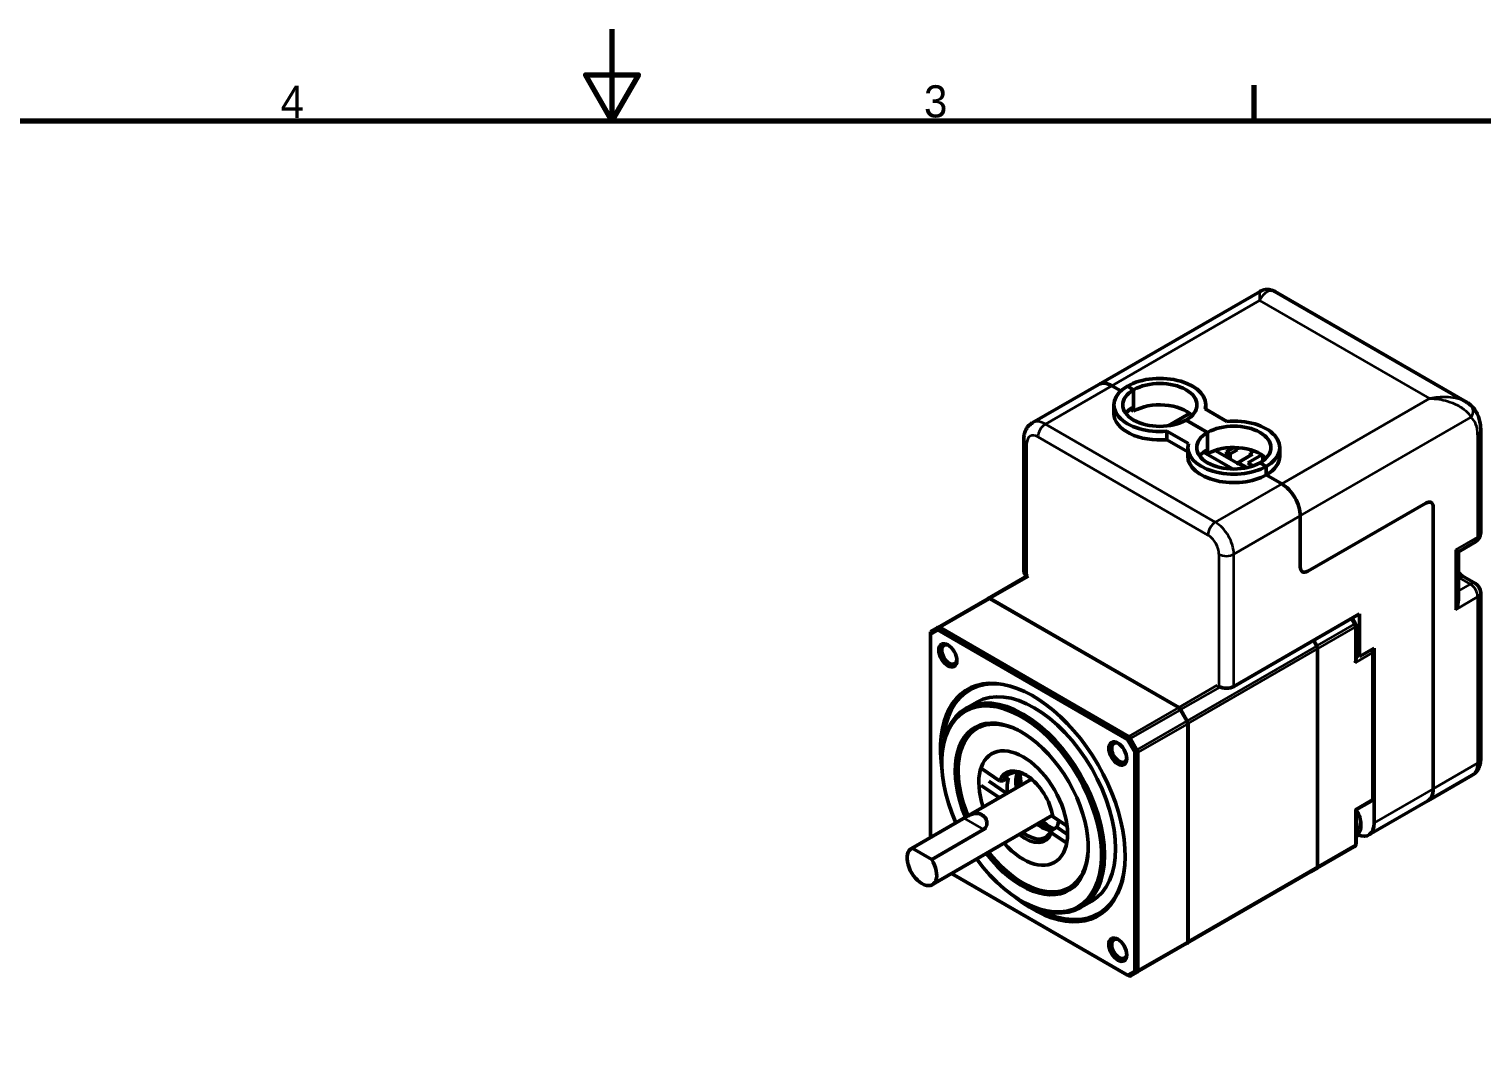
# Model space of a CAD drawing. Header units: millimetres. Extents: x -6 to 1189, y -81 to 254.
# Drawn here: x 122.6 to 261.6, y 156.9 to 254.3 of the extents above; entities that cross this region are included whole.
import ezdxf

# ---------------------------------------------------------------- set-up
doc = ezdxf.new("R2010")
doc.units = ezdxf.units.MM
doc.header["$LTSCALE"] = 0.833333
doc.layers.get('0').update_dxf_attribs({"lineweight": 25})
for name, color, linetype, lineweight in [('경계(ISO)', 7, 'Continuous', 70), ('외형선(ISO)', 7, 'Continuous', 50), ('좁은 외형선(ISO)', 7, 'Continuous', 35)]:
    doc.layers.add(name, color=color, linetype=linetype, lineweight=lineweight)
doc.styles.get("Standard").update_dxf_attribs({"font": ''})
doc.styles.get('Standard').set_extended_font_data('Gulim')

# ---------------------------------------------------------------- blocks, each defined once
blk = doc.blocks.new('경계 Default Border')
at = {"layer": '경계(ISO)'}
blk.add_line((280, 287), (280, 290.9), dxfattribs=at)
at = {"layer": '경계(ISO)', "flags": 128}
for points in [[(210, 297), (210, 287), (207.11, 292), (212.89, 292), (210, 287)], [(10, 10), (10, 287), (410, 287), (410, 10), (10, 10)]]:
    blk.add_lwpolyline(points, dxfattribs=at)
at = {"layer": '경계(ISO)', "char_height": 3.5, "attachment_point": 7}
for s, insert in [('4', (173.88, 287.32)), ('3', (244.01, 287.32))]:
    blk.add_mtext(s, dxfattribs=dict(at, insert=insert))

msp = doc.modelspace()

# ---------------------------------------------------------------- linework, layer by layer
at = {"layer": '외형선(ISO)', "color": 7}
for p, q in [((224.96147, 220.27033), (240.39235, 229.17935)), ((241.81868, 229.15663), (260.15199, 218.57189)), ((224.96147, 220.27033), (218.59751, 216.59609)), ((227.07071, 219.65043), (226.21147, 220.14651)), ((227.07071, 219.65043), (226.21147, 220.14651)), ((228.29744, 219.75867), (227.6964, 220.10568)), ((227.6964, 220.10568), (228.29744, 219.75867)), ((228.29744, 219.75867), (228.29744, 218.12568)), ((228.29744, 217.71743), (228.29744, 219.75867)), ((226.40766, 217.49289), (226.40766, 218.30939)), ((235.20766, 217.89194), (235.20766, 218.30939)), ((227.96891, 217.90711), (228.29744, 217.71743)), ((233.64642, 217.49886), (231.58688, 216.30978)), ((237.20723, 216.73749), (235.15612, 217.9217)), ((231.47917, 215.79881), (233.53028, 214.6146)), ((231.47917, 214.98231), (231.47917, 215.79881)), ((235.3685, 215.67619), (233.31789, 216.86011)), ((233.31789, 216.86011), (235.3685, 215.67619)), ((235.3685, 215.67619), (235.3685, 214.0432)), ((235.3685, 213.63495), (235.3685, 215.67619)), ((261.50615, 215.8599), (261.50615, 206.06194)), ((217.78685, 202.38771), (217.78685, 215.0434)), ((233.47873, 213.82786), (231.47917, 214.98231)), ((233.47873, 213.41041), (233.47873, 214.22691)), ((237.87873, 214.22691), (237.17163, 213.81866)), ((237.87873, 214.23526), (237.87873, 214.22691)), ((237.87873, 214.22691), (238.23229, 214.02278)), ((238.23229, 214.02278), (238.23229, 214.22507)), ((242.27873, 213.41041), (242.27873, 214.22691)), ((237.74942, 212.17867), (234.98035, 213.7774)), ((235.03997, 213.82462), (235.3685, 213.63495)), ((236.08691, 213.95502), (238.98818, 212.27998)), ((237.17163, 213.81866), (237.17163, 213.32876)), ((237.52518, 213.61453), (237.17163, 213.81866)), ((238.23229, 214.02278), (237.52518, 213.61453)), ((237.52518, 213.12464), (237.52518, 213.61453)), ((239.68186, 213.59412), (238.19693, 212.7368)), ((238.19693, 212.7368), (238.33835, 212.65515)), ((238.44442, 212.71639), (238.33835, 212.65515)), ((239.14472, 212.31207), (238.44442, 212.71639)), ((238.44442, 212.71639), (238.44442, 212.59391)), ((240.55951, 213.52929), (239.22224, 212.75721)), ((239.22224, 212.75721), (239.7149, 212.47277)), ((239.80197, 213.90842), (239.46972, 213.7166)), ((239.46972, 213.47165), (239.46972, 213.7166)), ((239.68186, 213.59412), (239.46972, 213.7166)), ((240.99, 212.43061), (240.38896, 212.77763)), ((240.38896, 212.77763), (240.99, 212.43061)), ((240.6718, 213.18587), (240.6718, 213.45074)), ((240.6718, 213.18587), (240.86263, 213.29605)), ((240.83465, 213.09185), (240.6718, 213.18587)), ((240.6718, 212.96183), (240.6718, 213.18587)), ((240.99, 211.61412), (240.99, 212.43061)), ((240.99, 211.61412), (240.99, 212.43061)), ((242.47493, 210.7568), (240.99, 211.61412)), ((242.47493, 210.7568), (240.99, 211.61412)), ((256.26351, 208.91968), (244.9498, 202.38771)), ((256.26351, 208.91968), (244.9498, 202.38771)), ((244.24269, 202.79596), (244.24269, 207.69493)), ((244.24269, 202.79596), (244.24269, 207.69493)), ((256.97062, 208.51143), (256.97062, 181.56704)), ((256.97062, 208.51143), (256.97062, 181.56704)), ((259.38483, 204.25985), (259.09194, 204.42895)), ((259.38483, 204.25985), (261.00615, 205.19592)), ((259.38483, 199.69907), (259.38483, 204.25985)), ((218.12217, 201.95496), (214.37651, 199.79241)), ((218.07974, 201.97946), (218.16515, 201.93015)), ((259.94549, 201.82486), (261.00615, 201.21249)), ((261.50615, 200.34647), (261.50615, 184.42478)), ((214.30526, 199.7519), (209.56764, 197.01663)), ((214.37651, 199.79241), (214.32201, 199.76094)), ((232.61438, 189.34442), (214.57597, 199.7589)), ((214.57651, 199.7726), (232.61384, 189.35874)), ((249.89955, 198.30522), (237.87873, 191.365)), ((249.51639, 197.37781), (249.2106, 197.90746)), ((249.89955, 194.22274), (249.89955, 198.30522)), ((209.56764, 196.78569), (208.87321, 196.38476)), ((208.87321, 196.38476), (208.87321, 196.58054)), ((208.87321, 196.38476), (208.87321, 176.92806)), ((209.56764, 197.01663), (208.95606, 196.66353)), ((209.63787, 197.02202), (209.56764, 196.78569)), ((227.72321, 186.30357), (209.56764, 196.78569)), ((227.80606, 186.58234), (209.76764, 196.99682)), ((249.57729, 193.93871), (249.57729, 197.15811)), ((245.49427, 195.76184), (245.80034, 195.23172)), ((245.88318, 194.95295), (245.88318, 174.12524)), ((251.31376, 195.03924), (249.89955, 194.22274)), ((251.20364, 194.70447), (251.20364, 180.66073)), ((251.31376, 195.03924), (251.31376, 178.30106)), ((249.57729, 194.40879), (249.89955, 194.22274)), ((236.37911, 191.41431), (236.46452, 191.365)), ((213.28685, 189.86858), (212.22619, 189.25621)), ((232.8058, 189.14235), (233.41739, 188.08304)), ((233.42597, 188.08737), (232.81384, 189.14761)), ((233.49668, 166.98727), (233.49668, 187.81623)), ((233.50881, 187.8086), (233.50881, 166.98089)), ((227.89276, 186.48256), (227.72321, 186.30357)), ((228.41764, 185.10078), (227.72321, 186.30357)), ((228.61764, 185.31191), (228.00606, 186.37121)), ((228.65743, 185.15812), (228.41764, 185.10078)), ((228.41764, 164.13654), (228.41764, 185.10078)), ((228.70049, 164.20418), (228.70049, 185.03314)), ((209.94801, 184.05736), (209.94801, 184.22066)), ((207.03883, 175.86898), (218.53146, 182.50425)), ((213.83496, 183.44309), (215.45705, 182.35104)), ((216.15071, 181.12973), (214.42503, 182.29152)), ((215.81711, 182.32971), (216.34744, 182.63589)), ((256.45285, 180.4226), (260.69549, 182.87209)), ((215.34001, 180.79122), (213.71792, 181.88327)), ((249.48943, 179.59929), (249.57729, 179.54856)), ((249.57729, 179.54856), (251.05364, 180.40093)), ((249.57729, 176.32915), (249.57729, 179.54856)), ((250.79599, 177.15661), (256.45285, 180.4226)), ((207.10341, 175.90173), (212.05316, 178.75947)), ((209.03883, 172.40487), (220.53146, 179.04015)), ((220.55078, 178.92175), (221.92645, 177.99559)), ((213.92399, 177.67935), (208.97424, 174.82161)), ((220.42722, 177.58739), (220.95755, 177.89357)), ((221.88926, 176.38201), (220.43374, 177.36192)), ((221.96843, 177.21301), (220.95755, 177.89357)), ((208.97424, 174.82161), (207.10341, 175.90173)), ((245.87105, 173.98232), (249.40658, 176.02357)), ((233.42597, 166.79778), (245.80034, 173.94213)), ((245.25946, 173.62922), (245.87105, 173.98232)), ((210.87321, 173.46396), (227.72321, 163.73561)), ((217.58477, 170.83011), (217.72619, 170.74846)), ((224.28685, 170.81602), (223.22619, 170.20365)), ((228.61764, 164.02107), (233.35526, 166.75633)), ((233.37146, 166.76631), (233.42597, 166.79778)), ((227.72321, 163.73561), (228.41764, 164.13654)), ((228.65743, 164.07919), (228.41764, 164.13654)), ((227.72321, 163.73561), (227.89276, 163.63771)), ((228.00606, 163.66796), (228.61764, 164.02107))]:
    msp.add_line(p, q, dxfattribs=at)
for centre, radius, start, end in [((260.50615, 206.06194), 1, 300, 0), ((260.50615, 200.34647), 1, 0, 60), ((250.90364, 194.70447), 0.3, 0, 46.4299402), ((250.90364, 180.66073), 0.3, 300, 0)]:
    msp.add_arc(centre, radius, start, end, dxfattribs=at)
for centre, major_axis, ratio, start_param, end_param in [((230.80766, 218.30939), (4.4, 0), 0.577350269, 6.129972392, 8.639379797), ((226.21147, 218.10527), (-1.25, 2.16506), 0.577350269, 5.497787144, 6.283185307), ((226.21147, 218.10527), (-1.25, 2.16506), 0.577350269, 5.497787144, 6.283185307), ((230.80766, 218.30939), (-4.4, 0), 0.577350269, 5.497787144, 8.007194549), ((230.80766, 218.30939), (-3.55, 0), 0.577350269, 5.497787144, 8.639379797), ((230.80766, 218.30939), (3.55, 0), 0.577350269, 5.497787144, 8.639379797), ((230.80766, 216.26815), (-3.55, 0), 0.577350269, 3.662840346, 5.497787144), ((230.80766, 217.49289), (-4.4, 0), 0.577350269, 0, 1.724009242), ((230.80766, 216.6764), (-3.55, 0), 0.577350269, 5.497787144, 5.873446229), ((237.87873, 214.22691), (4.4, 0), 0.577350269, 5.497787144, 8.007194549), ((237.87873, 214.22691), (-3.55, 0), 0.577350269, 5.497787144, 8.639379797), ((237.87873, 214.22691), (3.55, 0), 0.577350269, 5.497787144, 8.639379797), ((237.87873, 214.22691), (-4.4, 0), 0.577350269, 6.129972392, 8.639379797), ((237.87873, 212.18567), (-3.55, 0), 0.577350269, 3.662840346, 5.497787144), ((237.87873, 213.41041), (-4.4, 0), 0.577350269, 0, 2.35619449), ((237.87873, 212.59391), (-3.55, 0), 0.577350269, 5.497787144, 5.873446229), ((237.87873, 213.41041), (4.4, 0), 0.577350269, 5.497787144, 6.283185307), ((242.47493, 208.71556), (-1.25, 2.16506), 0.577350269, 3.926990817, 5.497787144), ((242.47493, 208.71556), (1.25, -2.16506), 0.577350269, 0.785398163, 2.35619449), ((256.26351, 208.10318), (0.5, 0.86603), 0.577350269, 5.497787144, 7.068583471), ((256.26351, 208.10318), (0.5, 0.86603), 0.577350269, 5.497787144, 7.068583471), ((218.78685, 202.38771), (-1, 0), 0.577350269, 0, 0.785398163), ((244.9498, 203.2042), (-0.5, -0.86603), 0.577350269, 5.497787144, 7.068583471), ((244.9498, 203.2042), (-0.5, -0.86603), 0.577350269, 5.497787144, 7.068583471), ((214.57651, 199.446), (-0.2, 0.34641), 0.577350269, 5.497787144, 6.283185307), ((214.57597, 199.44631), (-0.19142, 0.33155), 0.577350269, 5.497787144, 6.030505052), ((258.38483, 199.12172), (0.70711, 1.22474), 0.577350269, 4.71238898, 5.497787144), ((208.87321, 196.15382), (-0.13953, -0.52074), 0.317837245, 3.449332508, 3.84203159), ((209.4848, 196.50692), (-0.13953, -0.52074), 0.317837245, 3.056633426, 3.449332508), ((209.4848, 196.50692), (-0.28284, -0.4899), 0.577350269, 3.141592654, 3.534291735), ((210.65512, 194.42687), (0.5125, -0.88768), 0.577350269, 2.449537646, 6.975240315), ((245.60034, 195.11625), (0.2, -0.34641), 0.577350269, 0.785398163, 1.570796327), ((249.27729, 193.7655), (-0.21213, -0.36742), 0.577350269, 1.570796327, 2.35619449), ((218.64543, 180.26065), (-6.25, 10.82532), 0.577350269, 2.159347033, 7.265430927), ((217.72619, 179.72993), (5.5, -9.52628), 0.577350269, 5.497787144, 10.210176124), ((218.78685, 180.3423), (-5.5, 9.52628), 0.577350269, 3.141592654, 6.283185307), ((237.17163, 191.77325), (1, 0), 0.577350269, 3.926990817, 5.497787144), ((217.58477, 179.64828), (5.4, -9.35307), 0.577350269, 4.898649284, 10.809313984), ((232.61384, 189.03214), (-0.2, 0.34641), 0.577350269, 4.71238898, 5.497787144), ((232.61438, 189.03183), (0.19142, -0.33155), 0.577350269, 1.570796327, 2.35619449), ((217.58477, 179.64828), (-4.5, 7.79423), 0.577350269, 1.794889419, 7.629888542), ((217.72619, 179.72993), (-4.4, 7.62102), 0.577350269, 5.509087176, 7.624705431), ((233.22597, 187.97253), (0.19142, -0.33155), 0.577350269, 0.785398163, 1.570796327), ((233.22597, 187.9719), (-0.2, 0.34641), 0.577350269, 3.926990817, 4.71238898), ((227.52321, 186.09244), (-0.28284, -0.4899), 0.577350269, 2.748893572, 3.141592654), ((227.52321, 186.09244), (0.48284, 0.27877), 0.717438935, 0, 0.392699082), ((217.72619, 179.72993), (-3, 5.19615), 0.577350269, 1.910633236, 7.514144725), ((226.91858, 185.03715), (0.5125, -0.88768), 0.577350269, 2.449537646, 6.975240315), ((228.1348, 185.03314), (0.48284, 0.27877), 0.717438935, 5.890486225, 6.283185307), ((228.1348, 185.03314), (0.56569, 0), 0.577350269, 0, 0.392699082), ((217.94539, 179.85648), (-1.875, 3.2476), 0.577350269, 4.114071652, 6.715798714), ((218.12217, 179.95855), (-1.75, 3.03109), 0.577350269, 5.53289251, 6.695979808), ((218.6525, 180.26473), (-1.75, 3.03109), 0.577350269, 0.412794501, 0.962550748), ((219.50103, 180.75463), (1.75, -3.03109), 0.577350269, 3.54652817, 4.104143401), ((219.85458, 180.95875), (2, -3.4641), 0.577350269, 3.991623791, 4.188790205), ((220.20813, 181.16288), (-2.05, 3.5507), 0.577350269, 0.697191367, 1.06122294), ((220.34248, 181.24045), (2.05, -3.5507), 0.577350269, 3.87145859, 4.202815594), ((217.94539, 179.85648), (-1.875, 3.2476), 0.577350269, 0.972478998, 1.008260082), ((255.20285, 182.58766), (1.25, -2.16506), 0.577350269, 0, 0.785398163), ((255.20285, 182.58766), (1.25, -2.16506), 0.577350269, 0, 0.785398163), ((219.50103, 180.75463), (1.75, -3.03109), 0.577350269, 5.320634559, 5.878249791), ((219.85458, 180.95875), (2, -3.4641), 0.577350269, 5.235987756, 5.43315417), ((220.20813, 181.16288), (-2.05, 3.5507), 0.577350269, 2.080369713, 2.468590854), ((220.34248, 181.24045), (2.05, -3.5507), 0.577350269, 5.221962367, 5.610183507), ((218.6525, 180.26473), (1.75, -3.03109), 0.577350269, 0.412794501, 0.67987942), ((249.54599, 179.32168), (1.25, -2.16506), 0.577350269, 5.620708615, 7.068583471), ((217.94539, 179.85648), (1.875, -3.2476), 0.577350269, 5.274925225, 6.715798714), ((218.12217, 179.95855), (1.75, -3.03109), 0.577350269, 5.320634559, 6.695979808), ((208.03883, 174.13693), (1, -1.73205), 0.577350269, 3.078928738, 7.91664555), ((217.72619, 179.72993), (4.4, -7.62102), 0.577350269, 4.941665184, 7.057283438), ((245.60034, 174.28854), (0.2, -0.34641), 0.577350269, 0, 0.785398163), ((226.91858, 166.25773), (0.5125, -0.88768), 0.577350269, 2.449537646, 6.975240315), ((233.22597, 167.14419), (0.2, -0.34641), 0.577350269, 0, 0.785398163), ((233.22597, 167.14356), (0.19142, -0.33155), 0.577350269, 0.252680255, 0.785398163), ((228.1348, 164.20418), (0.52074, -0.13953), 0.317837245, 5.975445453, 6.368144535), ((228.1348, 164.20418), (0.56569, 0), 0.577350269, 5.890486225, 6.283185307), ((227.52321, 163.85108), (0.52074, -0.13953), 0.317837245, 5.582746371, 5.975445453)]:
    msp.add_ellipse(centre, major_axis=major_axis, ratio=ratio, start_param=start_param, end_param=end_param, dxfattribs=at)
for centre in [(210.5137, 194.34522), (226.77716, 184.9555), (226.77716, 166.17608)]:
    msp.add_ellipse(centre, major_axis=(-0.6125, 1.06088), ratio=0.577350269, dxfattribs=at)
for points, knots in [([(240.39235, 229.17935), (240.47099, 229.22475), (240.55931, 229.2658), (240.75227, 229.3292), (240.85685, 229.35122), (241.06984, 229.3692), (241.17782, 229.36511), (241.3832, 229.33419), (241.48052, 229.30769), (241.66049, 229.24066), (241.74297, 229.20034), (241.81868, 229.15663)], [0.2151299806, 0.2151299806, 0.2151299806, 0.2151299806, 0.241326149, 0.241326149, 0.2675223174, 0.2675223174, 0.2937184859, 0.2937184859, 0.3199146543, 0.3199146543, 0.3461108227, 0.3461108227, 0.3461108227, 0.3461108227]), ([(260.53982, 218.29926), (260.51504, 218.32069), (260.49004, 218.34131), (260.4396, 218.38115), (260.41416, 218.40037), (260.36285, 218.43761), (260.33698, 218.45562), (260.28482, 218.49057), (260.25853, 218.50751), (260.20556, 218.54041), (260.17887, 218.55637), (260.15199, 218.57189)], [0, 0, 0, 0, 0.00882216952, 0.00882216952, 0.01764433903, 0.01764433903, 0.02646650855, 0.02646650855, 0.03528867806, 0.03528867806, 0.04411084758, 0.04411084758, 0.04411084758, 0.04411084758]), ([(260.53982, 218.29926), (260.67695, 218.18066), (260.79978, 218.04685), (261.01378, 217.75826), (261.10505, 217.60358), (261.25762, 217.2808), (261.31901, 217.11269), (261.41507, 216.76747), (261.44976, 216.59031), (261.4953, 216.22953), (261.50615, 216.04588), (261.50615, 215.8599)], [0.8956647939, 0.8956647939, 0.8956647939, 0.8956647939, 1.0306911004, 1.0306911004, 1.165717407, 1.165717407, 1.3007437136, 1.3007437136, 1.4357700202, 1.4357700202, 1.5707963268, 1.5707963268, 1.5707963268, 1.5707963268]), ([(217.78685, 215.0434), (217.78685, 215.15288), (217.79423, 215.26342), (217.82741, 215.48616), (217.85322, 215.59842), (217.92845, 215.82233), (217.97797, 215.93407), (218.10599, 216.15028), (218.18471, 216.2547), (218.37153, 216.44376), (218.4797, 216.52808), (218.59751, 216.59609)], [0, 0, 0, 0, 0.1570796327, 0.1570796327, 0.3141592654, 0.3141592654, 0.471238898, 0.471238898, 0.6283185307, 0.6283185307, 0.7853981634, 0.7853981634, 0.7853981634, 0.7853981634]), ([(259.38483, 202.25068), (259.41612, 202.22119), (259.44746, 202.19264), (259.63868, 202.02438), (259.79815, 201.90993), (259.94549, 201.82486)], [7.5475265233, 7.5475265233, 7.5475265233, 7.5475265233, 7.5977187372, 7.5977187372, 7.853981634, 7.853981634, 7.853981634, 7.853981634]), ([(214.30526, 199.7519), (214.31368, 199.75676), (214.32232, 199.76125), (214.33987, 199.76944), (214.34879, 199.77313), (214.36675, 199.77968), (214.3758, 199.78254), (214.39388, 199.78744), (214.40291, 199.78949), (214.42083, 199.79279), (214.42972, 199.79406), (214.43848, 199.79496)], [0.7853981634, 0.7853981634, 0.7853981634, 0.7853981634, 0.8359342144, 0.8359342144, 0.8864702654, 0.8864702654, 0.9370063164, 0.9370063164, 0.9875423674, 0.9875423674, 1.0380784184, 1.0380784184, 1.0380784184, 1.0380784184]), ([(249.57729, 197.15811), (249.57729, 197.17599), (249.57609, 197.19297), (249.57196, 197.22546), (249.56903, 197.24098), (249.56179, 197.27087), (249.55749, 197.28524), (249.5477, 197.31307), (249.54222, 197.32654), (249.53014, 197.35271), (249.52354, 197.36542), (249.51639, 197.37781)], [3.1415926536, 3.1415926536, 3.1415926536, 3.1415926536, 3.2986722863, 3.2986722863, 3.455751919, 3.455751919, 3.6128315516, 3.6128315516, 3.7699111843, 3.7699111843, 3.926990817, 3.926990817, 3.926990817, 3.926990817]), ([(260.69549, 182.87209), (260.8133, 182.94011), (260.92146, 183.02443), (261.10829, 183.21349), (261.18701, 183.31791), (261.31503, 183.53411), (261.36455, 183.64585), (261.43978, 183.86977), (261.46559, 183.98202), (261.49877, 184.20476), (261.50615, 184.31531), (261.50615, 184.42478)], [2.3561944902, 2.3561944902, 2.3561944902, 2.3561944902, 2.5132741229, 2.5132741229, 2.6703537556, 2.6703537556, 2.8274333882, 2.8274333882, 2.9845130209, 2.9845130209, 3.1415926536, 3.1415926536, 3.1415926536, 3.1415926536]), ([(215.45705, 182.35104), (215.49783, 182.34866), (215.53835, 182.34628), (215.57862, 182.34391), (215.61888, 182.34154), (215.65889, 182.33916), (215.69864, 182.3368), (215.73839, 182.33443), (215.77788, 182.33207), (215.81711, 182.32971)], [0, 0, 0, 0, 0.333333333, 0.333333333, 0.333333333, 0.666666667, 0.666666667, 0.666666667, 1, 1, 1, 1]), ([(215.54364, 180.77923), (215.51641, 180.78085), (215.48905, 180.78247), (215.46158, 180.78409), (215.42131, 180.78646), (215.38079, 180.78884), (215.34001, 180.79122)], [0.4392250417, 0.4392250417, 0.4392250417, 0.4392250417, 0.6666666667, 0.6666666667, 0.6666666667, 1, 1, 1, 1]), ([(249.59393, 179.55816), (249.70877, 179.38517), (249.80509, 179.20002), (249.96263, 178.79278), (250.01988, 178.56912), (250.06286, 178.10824), (250.05219, 177.86987), (249.92593, 177.44079), (249.83616, 177.25276), (249.65988, 177.03995), (249.62012, 176.99741), (249.57729, 176.95713)], [2.248320924, 2.248320924, 2.248320924, 2.248320924, 2.619640518, 2.619640518, 3.028262155, 3.028262155, 3.424265514, 3.424265514, 3.715882671, 3.715882671, 3.791970779, 3.791970779, 3.791970779, 3.791970779]), ([(212.05316, 178.75947), (212.12383, 178.80027), (212.20849, 178.84824), (212.38923, 178.94582), (212.48546, 178.99516), (212.69224, 179.09002), (212.83243, 179.14358), (213.09493, 179.21117), (213.2463, 179.22661), (213.53144, 179.19569), (213.6658, 179.14953), (213.89249, 179.01865), (214.00203, 178.924), (214.17125, 178.69259), (214.2301, 178.55578), (214.27017, 178.31351), (214.26382, 178.18267), (214.21056, 177.99918), (214.17052, 177.91739), (214.06247, 177.77784), (213.99466, 177.72015), (213.92399, 177.67935)], [0.1944117952, 0.1944117952, 0.1944117952, 0.1944117952, 0.2243966205, 0.2243966205, 0.2543814458, 0.2543814458, 0.292647698, 0.292647698, 0.3407356442, 0.3407356442, 0.3888235904, 0.3888235904, 0.4369115366, 0.4369115366, 0.4849994827, 0.4849994827, 0.5232657349, 0.5232657349, 0.5532505603, 0.5532505603, 0.5832353856, 0.5832353856, 0.5832353856, 0.5832353856]), ([(220.43374, 177.36192), (220.43306, 177.38746), (220.43236, 177.41283), (220.43165, 177.43804), (220.43094, 177.46325), (220.43022, 177.48831), (220.42948, 177.5132), (220.42874, 177.53809), (220.42799, 177.56282), (220.42722, 177.58739)], [0, 0, 0, 0, 0.333333333, 0.333333333, 0.333333333, 0.666666667, 0.666666667, 0.666666667, 1, 1, 1, 1]), ([(249.40658, 176.02357), (249.43276, 176.03868), (249.45677, 176.05744), (249.49759, 176.09874), (249.51441, 176.12119), (249.54105, 176.16618), (249.55093, 176.18871), (249.56549, 176.23204), (249.5702, 176.25288), (249.5761, 176.29248), (249.57729, 176.31127), (249.57729, 176.32915)], [2.3561944902, 2.3561944902, 2.3561944902, 2.3561944902, 2.5132741229, 2.5132741229, 2.6703537555, 2.6703537555, 2.8274333882, 2.8274333882, 2.9845130209, 2.9845130209, 3.1415926536, 3.1415926536, 3.1415926536, 3.1415926536]), ([(233.45917, 166.85017), (233.454, 166.84303), (233.44846, 166.83597), (233.43664, 166.8221), (233.43035, 166.8153), (233.41707, 166.8021), (233.41007, 166.79569), (233.39541, 166.78341), (233.38775, 166.77754), (233.37189, 166.76642), (233.36368, 166.76119), (233.35526, 166.75633)], [3.6743105619, 3.6743105619, 3.6743105619, 3.6743105619, 3.7248466129, 3.7248466129, 3.7753826639, 3.7753826639, 3.8259187149, 3.8259187149, 3.8764547659, 3.8764547659, 3.926990817, 3.926990817, 3.926990817, 3.926990817])]:
    msp.add_open_spline(points, degree=3, knots=knots, dxfattribs=at)
msp.add_open_spline([(245.24271, 173.62018), (245.24837, 173.62303), (245.25396, 173.62605), (245.25946, 173.62922)], degree=3, dxfattribs=at)
at = {"layer": '좁은 외형선(ISO)', "color": 7}
for p, q in [((226.21147, 220.14651), (240.35361, 228.31147)), ((240.35361, 228.31147), (256.61706, 218.92176)), ((219.84751, 216.47227), (226.21147, 220.14651)), ((256.61706, 218.92176), (242.47493, 210.7568)), ((244.24269, 207.69493), (260.59277, 217.13466)), ((236.11097, 207.08256), (219.84751, 216.47227)), ((218.07974, 201.97946), (218.07974, 214.63516)), ((219.1404, 215.24753), (235.40386, 205.85782)), ((261.21326, 215.45165), (261.21326, 205.65369)), ((242.47493, 210.7568), (236.11097, 207.08256)), ((237.87873, 204.0207), (244.24269, 207.69493)), ((261.21326, 205.65369), (259.09194, 204.42895)), ((259.09194, 204.42895), (259.09194, 198.71347)), ((236.46452, 204.0207), (236.46452, 191.365)), ((237.87873, 191.365), (237.87873, 204.0207)), ((214.57651, 199.7726), (218.25347, 201.89549)), ((259.44549, 201.77533), (259.38483, 201.74031)), ((259.44549, 201.77533), (260.50615, 201.16296)), ((260.50615, 201.16296), (259.38483, 200.51557)), ((209.76764, 196.99682), (214.50526, 199.73209)), ((214.50526, 199.73209), (232.54367, 189.3176)), ((259.09194, 198.71347), (261.21326, 199.93822)), ((261.21326, 199.93822), (261.21326, 184.01653)), ((249.10079, 197.84406), (249.40658, 197.31441)), ((249.40658, 197.31441), (245.87105, 195.27317)), ((245.95389, 194.9944), (249.48943, 197.03564)), ((249.40658, 197.31441), (249.51639, 197.37781)), ((249.48943, 197.03564), (249.48943, 193.64303)), ((245.80034, 195.23172), (233.42597, 188.08737)), ((233.50881, 187.8086), (245.88318, 194.95295)), ((245.87105, 195.27317), (245.56526, 195.80282)), ((245.80007, 195.23219), (245.87105, 195.27317)), ((245.95389, 174.16543), (245.95389, 194.9944)), ((249.48943, 193.64303), (251.11577, 194.582)), ((249.77227, 194.29623), (249.57729, 194.18366)), ((251.11577, 194.582), (251.11577, 180.53826)), ((236.29079, 191.48163), (232.61384, 189.35874)), ((232.81384, 189.14761), (236.5659, 191.31387)), ((232.54367, 189.3176), (227.80606, 186.58234)), ((228.00606, 186.37121), (232.74367, 189.10648)), ((232.8058, 189.14235), (232.74367, 189.10648)), ((232.74367, 189.10648), (233.35526, 188.04717)), ((233.35526, 188.04717), (228.61764, 185.31191)), ((228.70049, 185.03314), (233.4381, 187.7684)), ((233.35526, 188.04717), (233.41739, 188.08304)), ((233.4381, 187.7684), (233.4381, 166.93944)), ((261.21326, 184.01653), (256.97062, 181.56704)), ((256.97062, 181.56704), (251.31376, 178.30106)), ((251.11577, 180.53826), (249.48943, 179.59929)), ((249.48943, 179.59929), (249.48943, 176.20668)), ((212.05316, 178.75947), (213.92399, 177.67935)), ((249.48943, 176.20668), (245.95389, 174.16543)), ((245.88318, 174.12524), (233.50881, 166.98089)), ((233.4381, 166.93944), (228.70049, 164.20418))]:
    msp.add_line(p, q, dxfattribs=at)
for centre, major_axis, ratio, start_param, end_param in [((259.88566, 217.5429), (0.65415, 0.75636), 0.811537828, 4.866775315, 6.283185307), ((258.38483, 213.81866), (2, 3.4641), 0.577350269, 5.497787144, 6.172918677), ((219.1404, 214.02278), (-0.75, 1.29904), 0.577350269, 5.497787144, 7.068583471), ((219.84751, 214.43103), (-1.25, 2.16506), 0.577350269, 5.497787144, 6.283185307), ((219.84751, 215.65578), (0.5, 0.86603), 0.577350269, 0.785398163, 2.35619449), ((260.50615, 215.8599), (1, 0), 0.577350269, 5.497787144, 6.283185307), ((218.78685, 215.0434), (-1, 0), 0.577350269, 0, 0.785398163), ((236.11097, 206.26607), (0.5, 0.86603), 0.577350269, 0.785398163, 2.35619449), ((235.40386, 204.63307), (0.75, -1.29904), 0.577350269, 0.785398163, 2.35619449), ((236.11097, 205.04132), (-1.25, 2.16506), 0.577350269, 3.926990817, 5.497787144), ((260.50615, 206.06194), (1, 0), 0.577350269, 5.497787144, 6.283185307), ((260.50615, 206.06194), (0.5, -0.86603), 0.577350269, 0, 0.785398163), ((237.17163, 204.42895), (1, 0), 0.577350269, 3.926990817, 5.497787144), ((259.44549, 203.81658), (1.25, -2.16506), 0.577350269, 5.463465831, 5.497787144), ((259.44549, 200.95884), (0.5, 0.86603), 0.577350269, 0, 0.785398163), ((260.50615, 200.34647), (0.5, 0.86603), 0.577350269, 0, 0.785398163), ((260.50615, 200.34647), (0.5, -0.86603), 0.577350269, 0.785398163, 2.35619449), ((260.50615, 200.34647), (1, 0), 0.577350269, 5.497787144, 6.283185307), ((214.50526, 199.40549), (-0.2, 0.34641), 0.577350269, 5.497787144, 6.283185307), ((214.50526, 199.48714), (0.15, 0.25981), 0.577350269, 0.445561254, 0.785398163), ((249.20658, 197.19894), (0.2, -0.34641), 0.577350269, 0.785398163, 1.570796327), ((249.27729, 197.15811), (0.3, 0), 0.577350269, 5.497787144, 6.283185307), ((248.13178, 197.2846), (-1.05, 1.81865), 0.577350269, 3.696083211, 4.157898423), ((245.67105, 195.1577), (-0.2, 0.34641), 0.577350269, 3.926990817, 4.71238898), ((245.74176, 195.11687), (0.3, 0), 0.577350269, 5.202661789, 5.497787144), ((250.90364, 194.70447), (0.15, -0.25981), 0.577350269, 0.785398163, 1.857552879), ((250.90364, 194.70447), (0.3, 0), 0.577350269, 5.497787144, 6.283185307), ((218.78685, 180.3423), (-6.15, 10.65211), 0.577350269, 5.50588453, 7.012921868), ((232.54367, 189.07266), (-0.15, -0.25981), 0.577350269, 3.587153908, 3.926990817), ((232.54367, 188.99101), (0.2, -0.34641), 0.577350269, 1.570796327, 2.35619449), ((233.15526, 187.9317), (0.2, -0.34641), 0.577350269, 0.785398163, 1.570796327), ((233.22597, 187.89088), (0.3, 0), 0.577350269, 5.497787144, 5.837624053), ((259.44549, 185.03715), (1.25, -2.16506), 0.577350269, 0, 0.785398163), ((260.50615, 184.42478), (1, 0), 0.577350269, 5.497787144, 6.283185307), ((250.90364, 180.66073), (0.15, -0.25981), 0.577350269, 0, 0.785398163), ((250.90364, 180.66073), (0.3, 0), 0.577350269, 5.497787144, 6.283185307), ((248.2732, 178.58683), (1.05, -1.81865), 0.577350269, 0.286731433, 1.284064894), ((248.13178, 178.50518), (-1.05, 1.81865), 0.577350269, 3.696083211, 4.157898423), ((218.78685, 180.3423), (6.15, -10.65211), 0.577350269, 5.553448746, 7.060486084), ((249.20658, 176.36998), (0.2, -0.34641), 0.577350269, 0, 0.785398163), ((249.27729, 176.32915), (0.3, 0), 0.577350269, 5.497787144, 6.283185307), ((245.72105, 174.24213), (0.15, -0.25981), 0.816496581, 6.094964639, 6.283185307), ((245.67105, 174.32873), (0.2, -0.34641), 0.577350269, 0, 0.785398163), ((245.74176, 174.28791), (-0.3, 0), 0.577350269, 2.061679005, 2.35619449), ((245.10946, 173.88903), (0.15, -0.25981), 0.816496581, 6.222992345, 6.283185307), ((233.15526, 167.10274), (0.2, -0.34641), 0.577350269, 0, 0.785398163), ((233.22597, 167.06191), (-0.3, 0), 0.577350269, 2.35619449, 2.6960314)]:
    msp.add_ellipse(centre, major_axis=major_axis, ratio=ratio, start_param=start_param, end_param=end_param, dxfattribs=at)
for points, knots in [([(240.39231, 229.17946), (240.37069, 229.16722), (240.35929, 229.11754), (240.34155, 228.89042), (240.34782, 228.63906), (240.35361, 228.31147)], [-0.2151299806, -0.2151299806, -0.2151299806, -0.2151299806, -0.1387862004, -0.1387862004, 0.0009111724, 0.0009111724, 0.0009111724, 0.0009111724]), ([(240.35361, 228.31147), (240.53265, 228.6134), (240.71378, 228.85886), (241.03222, 229.1437), (241.16686, 229.22337), (241.44652, 229.28426), (241.58863, 229.26931), (241.76894, 229.18406), (241.79364, 229.17107), (241.81867, 229.1566)], [-0.0009111724, -0.0009111724, -0.0009111724, -0.0009111724, 0.1387862004, 0.1387862004, 0.2372664041, 0.2372664041, 0.3313927218, 0.3313927218, 0.3461108227, 0.3461108227, 0.3461108227, 0.3461108227]), ([(260.15199, 218.57189), (259.98377, 218.66902), (259.79012, 218.75264), (259.4283, 218.87111), (259.26693, 218.91322), (258.81549, 219.00509), (258.51711, 219.03932), (257.95351, 219.06111), (257.69078, 219.05538), (257.15714, 219.01251), (256.88619, 218.97496), (256.61706, 218.92176)], [0.0441108476, 0.0441108476, 0.0441108476, 0.0441108476, 0.112916265, 0.112916265, 0.1630112466, 0.1630112466, 0.2482537379, 0.2482537379, 0.3192397837, 0.3192397837, 0.3911328427, 0.3911328427, 0.3911328427, 0.3911328427]), ([(256.61706, 218.92176), (256.90906, 218.92004), (257.20303, 218.89696), (257.78047, 218.80987), (258.06399, 218.74638), (258.66845, 218.56424), (258.98604, 218.43723), (259.45855, 218.19057), (259.62559, 218.08978), (259.9957, 217.8294), (260.18897, 217.66134), (260.44509, 217.36828), (260.52879, 217.2515), (260.59277, 217.13466)], [-0.3911328427, -0.3911328427, -0.3911328427, -0.3911328427, -0.3192397837, -0.3192397837, -0.2482537379, -0.2482537379, -0.1630112466, -0.1630112466, -0.112916265, -0.112916265, -0.0434293327, -0.0434293327, 0, 0, 0, 0])]:
    msp.add_open_spline(points, degree=3, knots=knots, dxfattribs=at)

# ---------------------------------------------------------------- block references
at = {"color": 7, "xscale": 0.8778375, "yscale": 0.8778375, "zscale": 0.8778375}
msp.add_blockref('경계 Default Border', (-5.96486, -6.4385), dxfattribs=at)

doc.saveas('drawing.dxf')
